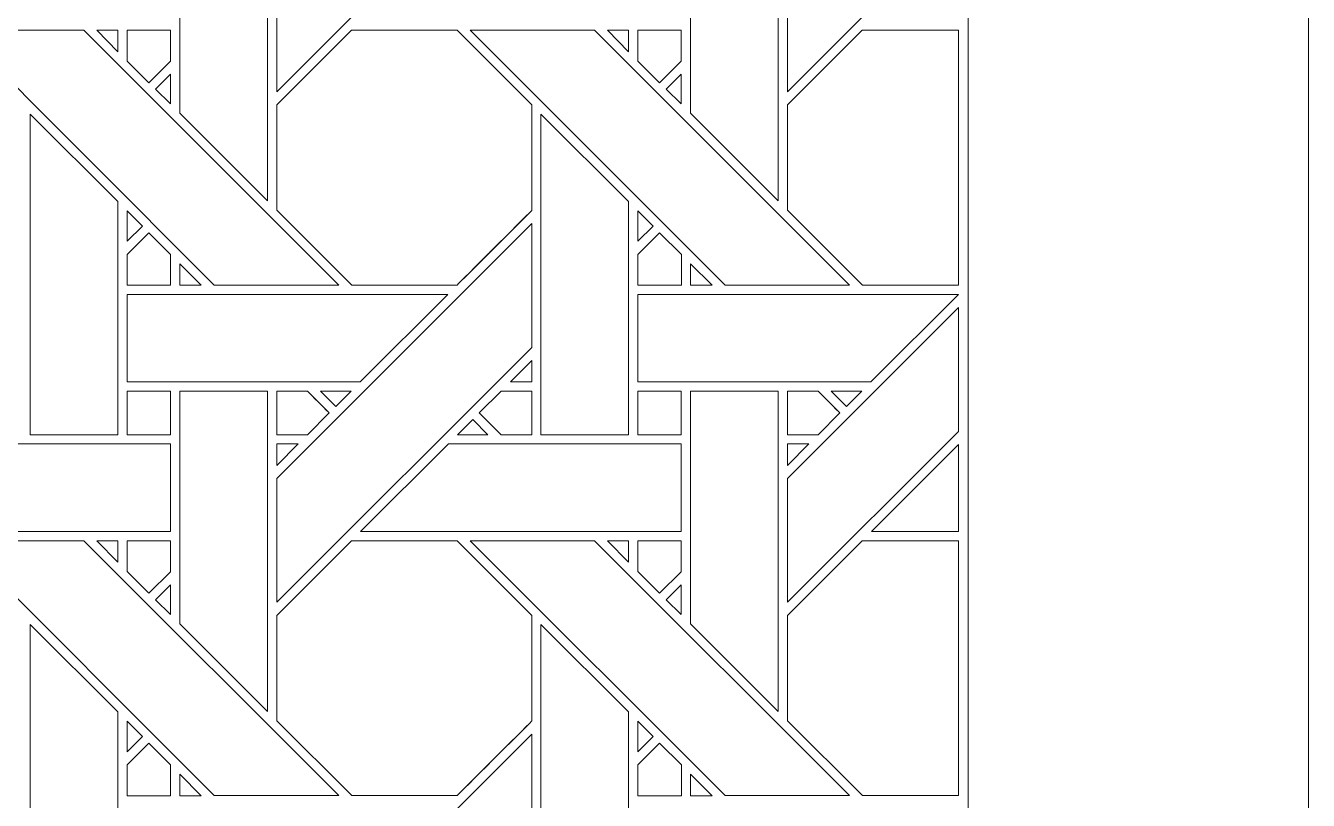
# Model space of a CAD drawing. Header units: inches. Extents: x 7.4 to 17.4, y 4.1 to 14.1.
# Drawn here: x 15 to 17.383, y 7.426 to 8.866 of the extents above; entities that cross this region are included whole.
import ezdxf

# ---------------------------------------------------------------- set-up
doc = ezdxf.new("R2010")
doc.units = ezdxf.units.IN
doc.header["$MEASUREMENT"] = 0
doc.layers.add('Design', color=7, linetype='Continuous', lineweight=0)

msp = doc.modelspace()

# ---------------------------------------------------------------- linework, layer by layer
at = {"layer": 'Design'}
for points, knots in [([(7.3829, 14.0948), (7.3829, 14.0948), (7.3829, 4.0948), (7.3829, 4.0948), (7.3829, 4.0948), (17.3829, 4.0948), (17.3829, 4.0948), (17.3829, 4.0948), (17.3829, 14.0948), (17.3829, 14.0948), (17.3829, 14.0948), (7.3829, 14.0948), (7.3829, 14.0948)], [0, 0, 0, 0, 1, 1, 1, 2, 2, 2, 3, 3, 3, 4, 4, 4, 4]), ([(8.0149, 13.4627), (8.0149, 13.4627), (8.0149, 4.7268), (8.0149, 4.7268), (8.0149, 4.7268), (16.7508, 4.7268), (16.7508, 4.7268), (16.7508, 4.7268), (16.7508, 13.4627), (16.7508, 13.4627), (16.7508, 13.4627), (8.0149, 13.4627), (8.0149, 13.4627)], [0, 0, 0, 0, 1, 1, 1, 2, 2, 2, 3, 3, 3, 4, 4, 4, 4]), ([(15.4666, 8.743), (15.4666, 8.743), (15.4666, 8.9731), (15.4666, 8.9731), (15.4666, 8.9731), (15.9403, 9.4467), (15.9403, 9.4467), (15.9403, 9.4467), (15.9403, 9.2166), (15.9403, 9.2166), (15.9403, 9.2166), (15.4666, 8.743), (15.4666, 8.743)], [0, 0, 0, 0, 1, 1, 1, 2, 2, 2, 3, 3, 3, 4, 4, 4, 4]), ([(16.4153, 8.743), (16.4153, 8.743), (16.4153, 8.9731), (16.4153, 8.9731), (16.4153, 8.9731), (16.7329, 9.2906), (16.7329, 9.2906), (16.7329, 9.2906), (16.7329, 9.0605), (16.7329, 9.0605), (16.7329, 9.0605), (16.4153, 8.743), (16.4153, 8.743)], [0, 0, 0, 0, 1, 1, 1, 2, 2, 2, 3, 3, 3, 4, 4, 4, 4]), ([(15.2865, 8.703), (15.2865, 8.703), (15.2865, 9.1352), (15.2865, 9.1352), (15.2865, 9.1352), (15.4494, 9.1352), (15.4494, 9.1352), (15.4494, 9.1352), (15.4494, 8.5401), (15.4494, 8.5401), (15.4494, 8.5401), (15.2865, 8.703), (15.2865, 8.703)], [0, 0, 0, 0, 1, 1, 1, 2, 2, 2, 3, 3, 3, 4, 4, 4, 4]), ([(16.3982, 8.5401), (16.3982, 8.5401), (16.2352, 8.703), (16.2352, 8.703), (16.2352, 8.703), (16.2352, 9.1352), (16.2352, 9.1352), (16.2352, 9.1352), (16.3982, 9.1352), (16.3982, 9.1352), (16.3982, 9.1352), (16.3982, 8.5401), (16.3982, 8.5401)], [0, 0, 0, 0, 1, 1, 1, 2, 2, 2, 3, 3, 3, 4, 4, 4, 4]), ([(15.3505, 8.3837), (15.3505, 8.3837), (14.877, 8.8573), (14.877, 8.8573), (14.877, 8.8573), (15.1079, 8.8573), (15.1079, 8.8573), (15.1079, 8.8573), (15.5816, 8.3837), (15.5816, 8.3837), (15.5816, 8.3837), (15.3505, 8.3837), (15.3505, 8.3837)], [0, 0, 0, 0, 1, 1, 1, 2, 2, 2, 3, 3, 3, 4, 4, 4, 4]), ([(15.1715, 8.8573), (15.1715, 8.8573), (15.1715, 8.8175), (15.1715, 8.8175), (15.1715, 8.8175), (15.1321, 8.8573), (15.1321, 8.8573), (15.1321, 8.8573), (15.1715, 8.8573), (15.1715, 8.8573)], [0, 0, 0, 0, 1, 1, 1, 2, 2, 2, 3, 3, 3, 3]), ([(15.269, 8.8573), (15.269, 8.8573), (15.269, 8.7997), (15.269, 8.7997), (15.269, 8.7997), (15.2291, 8.7598), (15.2291, 8.7598), (15.2291, 8.7598), (15.1887, 8.8001), (15.1887, 8.8001), (15.1887, 8.8001), (15.1887, 8.8573), (15.1887, 8.8573), (15.1887, 8.8573), (15.269, 8.8573), (15.269, 8.8573)], [0, 0, 0, 0, 1, 1, 1, 2, 2, 2, 3, 3, 3, 4, 4, 4, 5, 5, 5, 5]), ([(15.2291, 8.7598), (15.2291, 8.7598), (15.1887, 8.8001), (15.1887, 8.8001), (15.1887, 8.8001), (15.1887, 8.8573), (15.1887, 8.8573), (15.1887, 8.8573), (15.269, 8.8573), (15.269, 8.8573), (15.269, 8.8573), (15.269, 8.7997), (15.269, 8.7997), (15.269, 8.7997), (15.2291, 8.7598), (15.2291, 8.7598)], [0, 0, 0, 0, 1, 1, 1, 2, 2, 2, 3, 3, 3, 4, 4, 4, 5, 5, 5, 5]), ([(15.6053, 8.8573), (15.6053, 8.8573), (15.8015, 8.8573), (15.8015, 8.8573), (15.8015, 8.8573), (15.9403, 8.7186), (15.9403, 8.7186), (15.9403, 8.7186), (15.9403, 8.5224), (15.9403, 8.5224), (15.9225, 8.5044), (15.8105, 8.3927), (15.8016, 8.3837), (15.8016, 8.3837), (15.6058, 8.3837), (15.6058, 8.3837), (15.6058, 8.3837), (15.4666, 8.5229), (15.4666, 8.5229), (15.4666, 8.5229), (15.4666, 8.7186), (15.4666, 8.7186), (15.4666, 8.7186), (15.6053, 8.8573), (15.6053, 8.8573)], [0, 0, 0, 0, 1, 1, 1, 2, 2, 2, 3, 3, 3, 4, 4, 4, 5, 5, 5, 6, 6, 6, 7, 7, 7, 8, 8, 8, 8]), ([(15.9403, 8.5224), (15.9221, 8.5041), (15.8102, 8.3924), (15.8016, 8.3837), (15.8016, 8.3837), (15.6058, 8.3837), (15.6058, 8.3837), (15.6058, 8.3837), (15.4666, 8.5229), (15.4666, 8.5229), (15.4666, 8.5229), (15.4666, 8.7186), (15.4666, 8.7186), (15.4666, 8.7186), (15.6053, 8.8573), (15.6053, 8.8573), (15.6053, 8.8573), (15.8015, 8.8573), (15.8015, 8.8573), (15.8015, 8.8573), (15.9403, 8.7186), (15.9403, 8.7186), (15.9403, 8.7186), (15.9403, 8.5224), (15.9403, 8.5224)], [0, 0, 0, 0, 1, 1, 1, 2, 2, 2, 3, 3, 3, 4, 4, 4, 5, 5, 5, 6, 6, 6, 7, 7, 7, 8, 8, 8, 8]), ([(16.2993, 8.3837), (16.2993, 8.3837), (15.8257, 8.8573), (15.8257, 8.8573), (15.8257, 8.8573), (16.0567, 8.8573), (16.0567, 8.8573), (16.0567, 8.8573), (16.5303, 8.3837), (16.5303, 8.3837), (16.5303, 8.3837), (16.2993, 8.3837), (16.2993, 8.3837)], [0, 0, 0, 0, 1, 1, 1, 2, 2, 2, 3, 3, 3, 4, 4, 4, 4]), ([(16.1202, 8.8573), (16.1202, 8.8573), (16.1202, 8.8175), (16.1202, 8.8175), (16.1202, 8.8175), (16.0808, 8.8573), (16.0808, 8.8573), (16.0808, 8.8573), (16.1202, 8.8573), (16.1202, 8.8573)], [0, 0, 0, 0, 1, 1, 1, 2, 2, 2, 3, 3, 3, 3]), ([(16.2177, 8.8573), (16.2177, 8.8573), (16.2177, 8.7997), (16.2177, 8.7997), (16.2177, 8.7997), (16.1778, 8.7598), (16.1778, 8.7598), (16.1778, 8.7598), (16.1375, 8.8001), (16.1375, 8.8001), (16.1375, 8.8001), (16.1375, 8.8573), (16.1375, 8.8573), (16.1375, 8.8573), (16.2177, 8.8573), (16.2177, 8.8573)], [0, 0, 0, 0, 1, 1, 1, 2, 2, 2, 3, 3, 3, 4, 4, 4, 5, 5, 5, 5]), ([(16.1778, 8.7598), (16.1778, 8.7598), (16.1375, 8.8001), (16.1375, 8.8001), (16.1375, 8.8001), (16.1375, 8.8573), (16.1375, 8.8573), (16.1375, 8.8573), (16.2177, 8.8573), (16.2177, 8.8573), (16.2177, 8.8573), (16.2177, 8.7997), (16.2177, 8.7997), (16.2177, 8.7997), (16.1778, 8.7598), (16.1778, 8.7598)], [0, 0, 0, 0, 1, 1, 1, 2, 2, 2, 3, 3, 3, 4, 4, 4, 5, 5, 5, 5]), ([(16.554, 8.8573), (16.554, 8.8573), (16.7329, 8.8573), (16.7329, 8.8573), (16.7329, 8.8573), (16.7329, 8.3837), (16.7329, 8.3837), (16.7329, 8.3837), (16.5546, 8.3837), (16.5546, 8.3837), (16.5546, 8.3837), (16.4153, 8.5229), (16.4153, 8.5229), (16.4153, 8.5229), (16.4153, 8.7186), (16.4153, 8.7186), (16.4153, 8.7186), (16.554, 8.8573), (16.554, 8.8573)], [0, 0, 0, 0, 1, 1, 1, 2, 2, 2, 3, 3, 3, 4, 4, 4, 5, 5, 5, 6, 6, 6, 6]), ([(16.7329, 8.3837), (16.7329, 8.3837), (16.5546, 8.3837), (16.5546, 8.3837), (16.5546, 8.3837), (16.4153, 8.5229), (16.4153, 8.5229), (16.4153, 8.5229), (16.4153, 8.7186), (16.4153, 8.7186), (16.4153, 8.7186), (16.554, 8.8573), (16.554, 8.8573), (16.554, 8.8573), (16.7329, 8.8573), (16.7329, 8.8573), (16.7329, 8.8573), (16.7329, 8.3837), (16.7329, 8.3837)], [0, 0, 0, 0, 1, 1, 1, 2, 2, 2, 3, 3, 3, 4, 4, 4, 5, 5, 5, 6, 6, 6, 6]), ([(15.269, 8.7755), (15.269, 8.7755), (15.269, 8.7203), (15.269, 8.7203), (15.269, 8.7203), (15.2412, 8.7477), (15.2412, 8.7477), (15.2412, 8.7477), (15.269, 8.7755), (15.269, 8.7755)], [0, 0, 0, 0, 1, 1, 1, 2, 2, 2, 3, 3, 3, 3]), ([(16.2177, 8.7755), (16.2177, 8.7755), (16.2177, 8.7203), (16.2177, 8.7203), (16.2177, 8.7203), (16.1899, 8.7477), (16.1899, 8.7477), (16.1899, 8.7477), (16.2177, 8.7755), (16.2177, 8.7755)], [0, 0, 0, 0, 1, 1, 1, 2, 2, 2, 3, 3, 3, 3]), ([(15.0087, 8.1057), (15.0087, 8.1057), (15.0087, 8.7015), (15.0087, 8.7015), (15.0087, 8.7015), (15.1714, 8.5394), (15.1714, 8.5394), (15.1714, 8.5394), (15.1714, 8.1057), (15.1714, 8.1057), (15.1714, 8.1057), (15.0087, 8.1057), (15.0087, 8.1057)], [0, 0, 0, 0, 1, 1, 1, 2, 2, 2, 3, 3, 3, 4, 4, 4, 4]), ([(15.9574, 8.1057), (15.9574, 8.1057), (15.9574, 8.7015), (15.9574, 8.7015), (15.9574, 8.7015), (16.1201, 8.5394), (16.1201, 8.5394), (16.1201, 8.5394), (16.1201, 8.1057), (16.1201, 8.1057), (16.1201, 8.1057), (15.9574, 8.1057), (15.9574, 8.1057)], [0, 0, 0, 0, 1, 1, 1, 2, 2, 2, 3, 3, 3, 4, 4, 4, 4]), ([(15.1887, 8.4651), (15.1887, 8.4651), (15.1887, 8.5219), (15.1887, 8.5219), (15.1887, 8.5219), (15.2169, 8.4933), (15.2169, 8.4933), (15.2169, 8.4933), (15.1887, 8.4651), (15.1887, 8.4651)], [0, 0, 0, 0, 1, 1, 1, 2, 2, 2, 3, 3, 3, 3]), ([(16.1374, 8.4651), (16.1374, 8.4651), (16.1374, 8.5219), (16.1374, 8.5219), (16.1374, 8.5219), (16.1656, 8.4933), (16.1656, 8.4933), (16.1656, 8.4933), (16.1374, 8.4651), (16.1374, 8.4651)], [0, 0, 0, 0, 1, 1, 1, 2, 2, 2, 3, 3, 3, 3]), ([(15.4666, 7.7943), (15.4666, 7.7943), (15.4666, 8.0244), (15.4666, 8.0244), (15.4666, 8.0244), (15.9403, 8.498), (15.9403, 8.498), (15.9403, 8.498), (15.9403, 8.2679), (15.9403, 8.2679), (15.9403, 8.2679), (15.4666, 7.7943), (15.4666, 7.7943)], [0, 0, 0, 0, 1, 1, 1, 2, 2, 2, 3, 3, 3, 4, 4, 4, 4]), ([(15.1887, 8.3834), (15.1887, 8.3834), (15.1887, 8.4407), (15.1887, 8.4407), (15.1887, 8.4407), (15.2291, 8.4811), (15.2291, 8.4811), (15.2291, 8.4811), (15.2694, 8.4407), (15.2694, 8.4407), (15.2694, 8.4407), (15.2694, 8.3834), (15.2694, 8.3834), (15.2694, 8.3834), (15.1887, 8.3834), (15.1887, 8.3834)], [0, 0, 0, 0, 1, 1, 1, 2, 2, 2, 3, 3, 3, 4, 4, 4, 5, 5, 5, 5]), ([(15.2291, 8.4811), (15.2291, 8.4811), (15.2694, 8.4407), (15.2694, 8.4407), (15.2694, 8.4407), (15.2694, 8.3834), (15.2694, 8.3834), (15.2694, 8.3834), (15.1887, 8.3834), (15.1887, 8.3834), (15.1887, 8.3834), (15.1887, 8.4407), (15.1887, 8.4407), (15.1887, 8.4407), (15.2291, 8.4811), (15.2291, 8.4811)], [0, 0, 0, 0, 1, 1, 1, 2, 2, 2, 3, 3, 3, 4, 4, 4, 5, 5, 5, 5]), ([(16.1375, 8.3834), (16.1375, 8.3834), (16.1375, 8.4407), (16.1375, 8.4407), (16.1375, 8.4407), (16.1778, 8.4811), (16.1778, 8.4811), (16.1778, 8.4811), (16.2181, 8.4407), (16.2181, 8.4407), (16.2181, 8.4407), (16.2181, 8.3834), (16.2181, 8.3834), (16.2181, 8.3834), (16.1375, 8.3834), (16.1375, 8.3834)], [0, 0, 0, 0, 1, 1, 1, 2, 2, 2, 3, 3, 3, 4, 4, 4, 5, 5, 5, 5]), ([(16.1778, 8.4811), (16.1778, 8.4811), (16.2181, 8.4407), (16.2181, 8.4407), (16.2181, 8.4407), (16.2181, 8.3834), (16.2181, 8.3834), (16.2181, 8.3834), (16.1375, 8.3834), (16.1375, 8.3834), (16.1375, 8.3834), (16.1375, 8.4407), (16.1375, 8.4407), (16.1375, 8.4407), (16.1778, 8.4811), (16.1778, 8.4811)], [0, 0, 0, 0, 1, 1, 1, 2, 2, 2, 3, 3, 3, 4, 4, 4, 5, 5, 5, 5]), ([(15.2866, 8.3837), (15.2866, 8.3837), (15.2866, 8.4235), (15.2866, 8.4235), (15.2866, 8.4235), (15.3264, 8.3837), (15.3264, 8.3837), (15.3264, 8.3837), (15.2866, 8.3837), (15.2866, 8.3837)], [0, 0, 0, 0, 1, 1, 1, 2, 2, 2, 3, 3, 3, 3]), ([(16.2354, 8.3837), (16.2354, 8.3837), (16.2354, 8.4235), (16.2354, 8.4235), (16.2354, 8.4235), (16.2751, 8.3837), (16.2751, 8.3837), (16.2751, 8.3837), (16.2354, 8.3837), (16.2354, 8.3837)], [0, 0, 0, 0, 1, 1, 1, 2, 2, 2, 3, 3, 3, 3]), ([(15.6217, 8.2037), (15.6217, 8.2037), (15.1887, 8.2037), (15.1887, 8.2037), (15.1887, 8.2037), (15.1887, 8.3664), (15.1887, 8.3664), (15.1887, 8.3664), (15.7844, 8.3664), (15.7844, 8.3664), (15.7844, 8.3664), (15.6217, 8.2037), (15.6217, 8.2037)], [0, 0, 0, 0, 1, 1, 1, 2, 2, 2, 3, 3, 3, 4, 4, 4, 4]), ([(16.7329, 8.3661), (16.7329, 8.3661), (16.5704, 8.2037), (16.5704, 8.2037), (16.5704, 8.2037), (16.1375, 8.2037), (16.1375, 8.2037), (16.1375, 8.2037), (16.1375, 8.3664), (16.1375, 8.3664), (16.1375, 8.3664), (16.7329, 8.3664), (16.7329, 8.3664), (16.7329, 8.3664), (16.7329, 8.3661), (16.7329, 8.3661)], [0, 0, 0, 0, 1, 1, 1, 2, 2, 2, 3, 3, 3, 4, 4, 4, 5, 5, 5, 5]), ([(16.4153, 7.7943), (16.4153, 7.7943), (16.4153, 8.0244), (16.4153, 8.0244), (16.4153, 8.0244), (16.7329, 8.3419), (16.7329, 8.3419), (16.7329, 8.3419), (16.7329, 8.1118), (16.7329, 8.1118), (16.7329, 8.1118), (16.4153, 7.7943), (16.4153, 7.7943)], [0, 0, 0, 0, 1, 1, 1, 2, 2, 2, 3, 3, 3, 4, 4, 4, 4]), ([(15.9403, 8.2435), (15.9403, 8.2435), (15.9403, 8.2038), (15.9403, 8.2038), (15.9403, 8.2038), (15.9005, 8.2038), (15.9005, 8.2038), (15.9005, 8.2038), (15.9403, 8.2435), (15.9403, 8.2435)], [0, 0, 0, 0, 1, 1, 1, 2, 2, 2, 3, 3, 3, 3]), ([(15.1887, 8.1865), (15.1887, 8.1865), (15.269, 8.1865), (15.269, 8.1865), (15.269, 8.1865), (15.269, 8.1057), (15.269, 8.1057), (15.269, 8.1057), (15.1887, 8.1057), (15.1887, 8.1057), (15.1887, 8.1057), (15.1887, 8.1865), (15.1887, 8.1865)], [0, 0, 0, 0, 1, 1, 1, 2, 2, 2, 3, 3, 3, 4, 4, 4, 4]), ([(15.1887, 8.1057), (15.1887, 8.1057), (15.1887, 8.1865), (15.1887, 8.1865), (15.1887, 8.1865), (15.269, 8.1865), (15.269, 8.1865), (15.269, 8.1865), (15.269, 8.1057), (15.269, 8.1057), (15.269, 8.1057), (15.1887, 8.1057), (15.1887, 8.1057)], [0, 0, 0, 0, 1, 1, 1, 2, 2, 2, 3, 3, 3, 4, 4, 4, 4]), ([(15.2865, 7.7543), (15.2865, 7.7543), (15.2865, 8.1865), (15.2865, 8.1865), (15.2865, 8.1865), (15.4494, 8.1865), (15.4494, 8.1865), (15.4494, 8.1865), (15.4494, 7.5914), (15.4494, 7.5914), (15.4494, 7.5914), (15.2865, 7.7543), (15.2865, 7.7543)], [0, 0, 0, 0, 1, 1, 1, 2, 2, 2, 3, 3, 3, 4, 4, 4, 4]), ([(15.5237, 8.1865), (15.5288, 8.1813), (15.5596, 8.1505), (15.564, 8.1461), (15.564, 8.1461), (15.5236, 8.1057), (15.5236, 8.1057), (15.5236, 8.1057), (15.4666, 8.1057), (15.4666, 8.1057), (15.4666, 8.1057), (15.4666, 8.1865), (15.4666, 8.1865), (15.4666, 8.1865), (15.5237, 8.1865), (15.5237, 8.1865)], [0, 0, 0, 0, 1, 1, 1, 2, 2, 2, 3, 3, 3, 4, 4, 4, 5, 5, 5, 5]), ([(15.564, 8.1461), (15.564, 8.1461), (15.5236, 8.1057), (15.5236, 8.1057), (15.5236, 8.1057), (15.4666, 8.1057), (15.4666, 8.1057), (15.4666, 8.1057), (15.4666, 8.1865), (15.4666, 8.1865), (15.4666, 8.1865), (15.5237, 8.1865), (15.5237, 8.1865), (15.5294, 8.1808), (15.564, 8.1461), (15.564, 8.1461)], [0, 0, 0, 0, 1, 1, 1, 2, 2, 2, 3, 3, 3, 4, 4, 4, 5, 5, 5, 5]), ([(15.548, 8.1865), (15.548, 8.1865), (15.6045, 8.1865), (15.6045, 8.1865), (15.6045, 8.1865), (15.5762, 8.1583), (15.5762, 8.1583), (15.5762, 8.1583), (15.548, 8.1865), (15.548, 8.1865)], [0, 0, 0, 0, 1, 1, 1, 2, 2, 2, 3, 3, 3, 3]), ([(15.8832, 8.1057), (15.8832, 8.1057), (15.8428, 8.1461), (15.8428, 8.1461), (15.8428, 8.1461), (15.8832, 8.1865), (15.8832, 8.1865), (15.8832, 8.1865), (15.9403, 8.1865), (15.9403, 8.1865), (15.9403, 8.1865), (15.9403, 8.1057), (15.9403, 8.1057), (15.9403, 8.1057), (15.8832, 8.1057), (15.8832, 8.1057)], [0, 0, 0, 0, 1, 1, 1, 2, 2, 2, 3, 3, 3, 4, 4, 4, 5, 5, 5, 5]), ([(15.9403, 8.1057), (15.9403, 8.1057), (15.8832, 8.1057), (15.8832, 8.1057), (15.8832, 8.1057), (15.8428, 8.1461), (15.8428, 8.1461), (15.8428, 8.1461), (15.8832, 8.1865), (15.8832, 8.1865), (15.8832, 8.1865), (15.9403, 8.1865), (15.9403, 8.1865), (15.9403, 8.1865), (15.9403, 8.1057), (15.9403, 8.1057)], [0, 0, 0, 0, 1, 1, 1, 2, 2, 2, 3, 3, 3, 4, 4, 4, 5, 5, 5, 5]), ([(16.1375, 8.1865), (16.1375, 8.1865), (16.2177, 8.1865), (16.2177, 8.1865), (16.2177, 8.1865), (16.2177, 8.1057), (16.2177, 8.1057), (16.2177, 8.1057), (16.1375, 8.1057), (16.1375, 8.1057), (16.1375, 8.1057), (16.1375, 8.1865), (16.1375, 8.1865)], [0, 0, 0, 0, 1, 1, 1, 2, 2, 2, 3, 3, 3, 4, 4, 4, 4]), ([(16.1375, 8.1057), (16.1375, 8.1057), (16.1375, 8.1865), (16.1375, 8.1865), (16.1375, 8.1865), (16.2177, 8.1865), (16.2177, 8.1865), (16.2177, 8.1865), (16.2177, 8.1057), (16.2177, 8.1057), (16.2177, 8.1057), (16.1375, 8.1057), (16.1375, 8.1057)], [0, 0, 0, 0, 1, 1, 1, 2, 2, 2, 3, 3, 3, 4, 4, 4, 4]), ([(16.3982, 7.5914), (16.3982, 7.5914), (16.2352, 7.7543), (16.2352, 7.7543), (16.2352, 7.7543), (16.2352, 8.1865), (16.2352, 8.1865), (16.2352, 8.1865), (16.3982, 8.1865), (16.3982, 8.1865), (16.3982, 8.1865), (16.3982, 7.5914), (16.3982, 7.5914)], [0, 0, 0, 0, 1, 1, 1, 2, 2, 2, 3, 3, 3, 4, 4, 4, 4]), ([(16.4724, 8.1865), (16.4775, 8.1813), (16.5083, 8.1505), (16.5127, 8.1461), (16.5127, 8.1461), (16.4723, 8.1057), (16.4723, 8.1057), (16.4723, 8.1057), (16.4153, 8.1057), (16.4153, 8.1057), (16.4153, 8.1057), (16.4153, 8.1865), (16.4153, 8.1865), (16.4153, 8.1865), (16.4724, 8.1865), (16.4724, 8.1865)], [0, 0, 0, 0, 1, 1, 1, 2, 2, 2, 3, 3, 3, 4, 4, 4, 5, 5, 5, 5]), ([(16.4153, 8.1057), (16.4153, 8.1057), (16.4153, 8.1865), (16.4153, 8.1865), (16.4153, 8.1865), (16.4724, 8.1865), (16.4724, 8.1865), (16.4777, 8.1812), (16.5085, 8.1503), (16.5127, 8.1461), (16.5127, 8.1461), (16.4723, 8.1057), (16.4723, 8.1057), (16.4723, 8.1057), (16.4153, 8.1057), (16.4153, 8.1057)], [0, 0, 0, 0, 1, 1, 1, 2, 2, 2, 3, 3, 3, 4, 4, 4, 5, 5, 5, 5]), ([(16.4967, 8.1865), (16.4967, 8.1865), (16.5532, 8.1865), (16.5532, 8.1865), (16.5532, 8.1865), (16.5249, 8.1583), (16.5249, 8.1583), (16.5249, 8.1583), (16.4967, 8.1865), (16.4967, 8.1865)], [0, 0, 0, 0, 1, 1, 1, 2, 2, 2, 3, 3, 3, 3]), ([(15.8307, 8.1339), (15.8307, 8.1339), (15.8589, 8.1057), (15.8589, 8.1057), (15.8589, 8.1057), (15.8024, 8.1057), (15.8024, 8.1057), (15.8024, 8.1057), (15.8307, 8.1339), (15.8307, 8.1339)], [0, 0, 0, 0, 1, 1, 1, 2, 2, 2, 3, 3, 3, 3]), ([(15.269, 8.0885), (15.269, 8.0885), (15.269, 7.9257), (15.269, 7.9257), (15.269, 7.9257), (14.6737, 7.9257), (14.6737, 7.9257), (14.6737, 7.9257), (14.8365, 8.0885), (14.8365, 8.0885), (14.8365, 8.0885), (15.269, 8.0885), (15.269, 8.0885)], [0, 0, 0, 0, 1, 1, 1, 2, 2, 2, 3, 3, 3, 4, 4, 4, 4]), ([(15.5064, 8.0885), (15.5064, 8.0885), (15.4666, 8.0487), (15.4666, 8.0487), (15.4666, 8.0487), (15.4666, 8.0885), (15.4666, 8.0885), (15.4666, 8.0885), (15.5064, 8.0885), (15.5064, 8.0885)], [0, 0, 0, 0, 1, 1, 1, 2, 2, 2, 3, 3, 3, 3]), ([(16.2177, 8.0885), (16.2177, 8.0885), (16.2177, 7.9257), (16.2177, 7.9257), (16.2177, 7.9257), (15.6224, 7.9257), (15.6224, 7.9257), (15.6224, 7.9257), (15.7853, 8.0885), (15.7853, 8.0885), (15.7853, 8.0885), (16.2177, 8.0885), (16.2177, 8.0885)], [0, 0, 0, 0, 1, 1, 1, 2, 2, 2, 3, 3, 3, 4, 4, 4, 4]), ([(16.4551, 8.0885), (16.4551, 8.0885), (16.4153, 8.0487), (16.4153, 8.0487), (16.4153, 8.0487), (16.4153, 8.0885), (16.4153, 8.0885), (16.4153, 8.0885), (16.4551, 8.0885), (16.4551, 8.0885)], [0, 0, 0, 0, 1, 1, 1, 2, 2, 2, 3, 3, 3, 3]), ([(16.5711, 7.9257), (16.5711, 7.9257), (16.7329, 8.0874), (16.7329, 8.0874), (16.7329, 8.0874), (16.7329, 7.9257), (16.7329, 7.9257), (16.7329, 7.9257), (16.5711, 7.9257), (16.5711, 7.9257)], [0, 0, 0, 0, 1, 1, 1, 2, 2, 2, 3, 3, 3, 3]), ([(15.3505, 7.435), (15.3505, 7.435), (14.877, 7.9086), (14.877, 7.9086), (14.877, 7.9086), (15.1079, 7.9086), (15.1079, 7.9086), (15.1079, 7.9086), (15.5816, 7.435), (15.5816, 7.435), (15.5816, 7.435), (15.3505, 7.435), (15.3505, 7.435)], [0, 0, 0, 0, 1, 1, 1, 2, 2, 2, 3, 3, 3, 4, 4, 4, 4]), ([(15.1715, 7.9086), (15.1715, 7.9086), (15.1715, 7.8688), (15.1715, 7.8688), (15.1715, 7.8688), (15.1321, 7.9086), (15.1321, 7.9086), (15.1321, 7.9086), (15.1715, 7.9086), (15.1715, 7.9086)], [0, 0, 0, 0, 1, 1, 1, 2, 2, 2, 3, 3, 3, 3]), ([(15.269, 7.9086), (15.269, 7.9086), (15.269, 7.851), (15.269, 7.851), (15.269, 7.851), (15.2291, 7.8111), (15.2291, 7.8111), (15.2291, 7.8111), (15.1887, 7.8514), (15.1887, 7.8514), (15.1887, 7.8514), (15.1887, 7.9086), (15.1887, 7.9086), (15.1887, 7.9086), (15.269, 7.9086), (15.269, 7.9086)], [0, 0, 0, 0, 1, 1, 1, 2, 2, 2, 3, 3, 3, 4, 4, 4, 5, 5, 5, 5]), ([(15.2291, 7.8111), (15.2291, 7.8111), (15.1887, 7.8514), (15.1887, 7.8514), (15.1887, 7.8514), (15.1887, 7.9086), (15.1887, 7.9086), (15.1887, 7.9086), (15.269, 7.9086), (15.269, 7.9086), (15.269, 7.9086), (15.269, 7.851), (15.269, 7.851), (15.269, 7.851), (15.2291, 7.8111), (15.2291, 7.8111)], [0, 0, 0, 0, 1, 1, 1, 2, 2, 2, 3, 3, 3, 4, 4, 4, 5, 5, 5, 5]), ([(15.6053, 7.9086), (15.6053, 7.9086), (15.8015, 7.9086), (15.8015, 7.9086), (15.8015, 7.9086), (15.9403, 7.7699), (15.9403, 7.7699), (15.9403, 7.7699), (15.9403, 7.5737), (15.9403, 7.5737), (15.9225, 7.5557), (15.8105, 7.444), (15.8016, 7.435), (15.8016, 7.435), (15.6058, 7.435), (15.6058, 7.435), (15.6058, 7.435), (15.4666, 7.5742), (15.4666, 7.5742), (15.4666, 7.5742), (15.4666, 7.7699), (15.4666, 7.7699), (15.4666, 7.7699), (15.6053, 7.9086), (15.6053, 7.9086)], [0, 0, 0, 0, 1, 1, 1, 2, 2, 2, 3, 3, 3, 4, 4, 4, 5, 5, 5, 6, 6, 6, 7, 7, 7, 8, 8, 8, 8]), ([(15.9403, 7.5737), (15.9223, 7.5555), (15.8104, 7.4438), (15.8016, 7.435), (15.8016, 7.435), (15.6058, 7.435), (15.6058, 7.435), (15.6058, 7.435), (15.4666, 7.5742), (15.4666, 7.5742), (15.4666, 7.5742), (15.4666, 7.7699), (15.4666, 7.7699), (15.4666, 7.7699), (15.6053, 7.9086), (15.6053, 7.9086), (15.6053, 7.9086), (15.8015, 7.9086), (15.8015, 7.9086), (15.8015, 7.9086), (15.9403, 7.7699), (15.9403, 7.7699), (15.9403, 7.7699), (15.9403, 7.5737), (15.9403, 7.5737)], [0, 0, 0, 0, 1, 1, 1, 2, 2, 2, 3, 3, 3, 4, 4, 4, 5, 5, 5, 6, 6, 6, 7, 7, 7, 8, 8, 8, 8]), ([(16.2993, 7.435), (16.2993, 7.435), (15.8257, 7.9086), (15.8257, 7.9086), (15.8257, 7.9086), (16.0567, 7.9086), (16.0567, 7.9086), (16.0567, 7.9086), (16.5303, 7.435), (16.5303, 7.435), (16.5303, 7.435), (16.2993, 7.435), (16.2993, 7.435)], [0, 0, 0, 0, 1, 1, 1, 2, 2, 2, 3, 3, 3, 4, 4, 4, 4]), ([(16.1202, 7.9086), (16.1202, 7.9086), (16.1202, 7.8688), (16.1202, 7.8688), (16.1202, 7.8688), (16.0808, 7.9086), (16.0808, 7.9086), (16.0808, 7.9086), (16.1202, 7.9086), (16.1202, 7.9086)], [0, 0, 0, 0, 1, 1, 1, 2, 2, 2, 3, 3, 3, 3]), ([(16.2177, 7.9086), (16.2177, 7.9086), (16.2177, 7.851), (16.2177, 7.851), (16.2177, 7.851), (16.1778, 7.8111), (16.1778, 7.8111), (16.1778, 7.8111), (16.1375, 7.8514), (16.1375, 7.8514), (16.1375, 7.8514), (16.1375, 7.9086), (16.1375, 7.9086), (16.1375, 7.9086), (16.2177, 7.9086), (16.2177, 7.9086)], [0, 0, 0, 0, 1, 1, 1, 2, 2, 2, 3, 3, 3, 4, 4, 4, 5, 5, 5, 5]), ([(16.1778, 7.8111), (16.1778, 7.8111), (16.1375, 7.8514), (16.1375, 7.8514), (16.1375, 7.8514), (16.1375, 7.9086), (16.1375, 7.9086), (16.1375, 7.9086), (16.2177, 7.9086), (16.2177, 7.9086), (16.2177, 7.9086), (16.2177, 7.851), (16.2177, 7.851), (16.2177, 7.851), (16.1778, 7.8111), (16.1778, 7.8111)], [0, 0, 0, 0, 1, 1, 1, 2, 2, 2, 3, 3, 3, 4, 4, 4, 5, 5, 5, 5]), ([(16.554, 7.9086), (16.554, 7.9086), (16.7329, 7.9086), (16.7329, 7.9086), (16.7329, 7.9086), (16.7329, 7.435), (16.7329, 7.435), (16.7329, 7.435), (16.5546, 7.435), (16.5546, 7.435), (16.5546, 7.435), (16.4153, 7.5742), (16.4153, 7.5742), (16.4153, 7.5742), (16.4153, 7.7699), (16.4153, 7.7699), (16.4153, 7.7699), (16.554, 7.9086), (16.554, 7.9086)], [0, 0, 0, 0, 1, 1, 1, 2, 2, 2, 3, 3, 3, 4, 4, 4, 5, 5, 5, 6, 6, 6, 6]), ([(16.7329, 7.435), (16.7329, 7.435), (16.5546, 7.435), (16.5546, 7.435), (16.5546, 7.435), (16.4153, 7.5742), (16.4153, 7.5742), (16.4153, 7.5742), (16.4153, 7.7699), (16.4153, 7.7699), (16.4153, 7.7699), (16.554, 7.9086), (16.554, 7.9086), (16.554, 7.9086), (16.7329, 7.9086), (16.7329, 7.9086), (16.7329, 7.9086), (16.7329, 7.435), (16.7329, 7.435)], [0, 0, 0, 0, 1, 1, 1, 2, 2, 2, 3, 3, 3, 4, 4, 4, 5, 5, 5, 6, 6, 6, 6]), ([(15.269, 7.8268), (15.269, 7.8268), (15.269, 7.7716), (15.269, 7.7716), (15.269, 7.7716), (15.2412, 7.799), (15.2412, 7.799), (15.2412, 7.799), (15.269, 7.8268), (15.269, 7.8268)], [0, 0, 0, 0, 1, 1, 1, 2, 2, 2, 3, 3, 3, 3]), ([(16.2177, 7.8268), (16.2177, 7.8268), (16.2177, 7.7716), (16.2177, 7.7716), (16.2177, 7.7716), (16.1899, 7.799), (16.1899, 7.799), (16.1899, 7.799), (16.2177, 7.8268), (16.2177, 7.8268)], [0, 0, 0, 0, 1, 1, 1, 2, 2, 2, 3, 3, 3, 3]), ([(15.0087, 7.157), (15.0087, 7.157), (15.0087, 7.7528), (15.0087, 7.7528), (15.0087, 7.7528), (15.1714, 7.5906), (15.1714, 7.5906), (15.1714, 7.5906), (15.1714, 7.157), (15.1714, 7.157), (15.1714, 7.157), (15.0087, 7.157), (15.0087, 7.157)], [0, 0, 0, 0, 1, 1, 1, 2, 2, 2, 3, 3, 3, 4, 4, 4, 4]), ([(15.9574, 7.157), (15.9574, 7.157), (15.9574, 7.7528), (15.9574, 7.7528), (15.9574, 7.7528), (16.1201, 7.5906), (16.1201, 7.5906), (16.1201, 7.5906), (16.1201, 7.157), (16.1201, 7.157), (16.1201, 7.157), (15.9574, 7.157), (15.9574, 7.157)], [0, 0, 0, 0, 1, 1, 1, 2, 2, 2, 3, 3, 3, 4, 4, 4, 4]), ([(15.1887, 7.5164), (15.1887, 7.5164), (15.1887, 7.5732), (15.1887, 7.5732), (15.1887, 7.5732), (15.2169, 7.5446), (15.2169, 7.5446), (15.2169, 7.5446), (15.1887, 7.5164), (15.1887, 7.5164)], [0, 0, 0, 0, 1, 1, 1, 2, 2, 2, 3, 3, 3, 3]), ([(16.1374, 7.5164), (16.1374, 7.5164), (16.1374, 7.5732), (16.1374, 7.5732), (16.1374, 7.5732), (16.1656, 7.5446), (16.1656, 7.5446), (16.1656, 7.5446), (16.1374, 7.5164), (16.1374, 7.5164)], [0, 0, 0, 0, 1, 1, 1, 2, 2, 2, 3, 3, 3, 3]), ([(15.1887, 7.4347), (15.1887, 7.4347), (15.1887, 7.492), (15.1887, 7.492), (15.1887, 7.492), (15.2291, 7.5323), (15.2291, 7.5323), (15.2291, 7.5323), (15.2694, 7.492), (15.2694, 7.492), (15.2694, 7.492), (15.2694, 7.4347), (15.2694, 7.4347), (15.2694, 7.4347), (15.1887, 7.4347), (15.1887, 7.4347)], [0, 0, 0, 0, 1, 1, 1, 2, 2, 2, 3, 3, 3, 4, 4, 4, 5, 5, 5, 5]), ([(15.2291, 7.5323), (15.2291, 7.5323), (15.2694, 7.492), (15.2694, 7.492), (15.2694, 7.492), (15.2694, 7.4347), (15.2694, 7.4347), (15.2694, 7.4347), (15.1887, 7.4347), (15.1887, 7.4347), (15.1887, 7.4347), (15.1887, 7.492), (15.1887, 7.492), (15.1887, 7.492), (15.2291, 7.5323), (15.2291, 7.5323)], [0, 0, 0, 0, 1, 1, 1, 2, 2, 2, 3, 3, 3, 4, 4, 4, 5, 5, 5, 5]), ([(15.4666, 6.8455), (15.4666, 6.8455), (15.4666, 7.0756), (15.4666, 7.0756), (15.4666, 7.0756), (15.9403, 7.5492), (15.9403, 7.5492), (15.9403, 7.5492), (15.9403, 7.3192), (15.9403, 7.3192), (15.9403, 7.3192), (15.4666, 6.8455), (15.4666, 6.8455)], [0, 0, 0, 0, 1, 1, 1, 2, 2, 2, 3, 3, 3, 4, 4, 4, 4]), ([(16.1375, 7.4347), (16.1375, 7.4347), (16.1375, 7.492), (16.1375, 7.492), (16.1375, 7.492), (16.1778, 7.5323), (16.1778, 7.5323), (16.1778, 7.5323), (16.2181, 7.492), (16.2181, 7.492), (16.2181, 7.492), (16.2181, 7.4347), (16.2181, 7.4347), (16.2181, 7.4347), (16.1375, 7.4347), (16.1375, 7.4347)], [0, 0, 0, 0, 1, 1, 1, 2, 2, 2, 3, 3, 3, 4, 4, 4, 5, 5, 5, 5]), ([(16.1778, 7.5323), (16.1778, 7.5323), (16.2181, 7.492), (16.2181, 7.492), (16.2181, 7.492), (16.2181, 7.4347), (16.2181, 7.4347), (16.2181, 7.4347), (16.1375, 7.4347), (16.1375, 7.4347), (16.1375, 7.4347), (16.1375, 7.492), (16.1375, 7.492), (16.1375, 7.492), (16.1778, 7.5323), (16.1778, 7.5323)], [0, 0, 0, 0, 1, 1, 1, 2, 2, 2, 3, 3, 3, 4, 4, 4, 5, 5, 5, 5]), ([(15.2866, 7.4349), (15.2866, 7.4349), (15.2866, 7.4747), (15.2866, 7.4747), (15.2866, 7.4747), (15.3264, 7.4349), (15.3264, 7.4349), (15.3264, 7.4349), (15.2866, 7.4349), (15.2866, 7.4349)], [0, 0, 0, 0, 1, 1, 1, 2, 2, 2, 3, 3, 3, 3]), ([(16.2354, 7.4349), (16.2354, 7.4349), (16.2354, 7.4747), (16.2354, 7.4747), (16.2354, 7.4747), (16.2751, 7.4349), (16.2751, 7.4349), (16.2751, 7.4349), (16.2354, 7.4349), (16.2354, 7.4349)], [0, 0, 0, 0, 1, 1, 1, 2, 2, 2, 3, 3, 3, 3])]:
    msp.add_open_spline(points, degree=3, knots=knots, dxfattribs=at)

doc.saveas('drawing.dxf')
